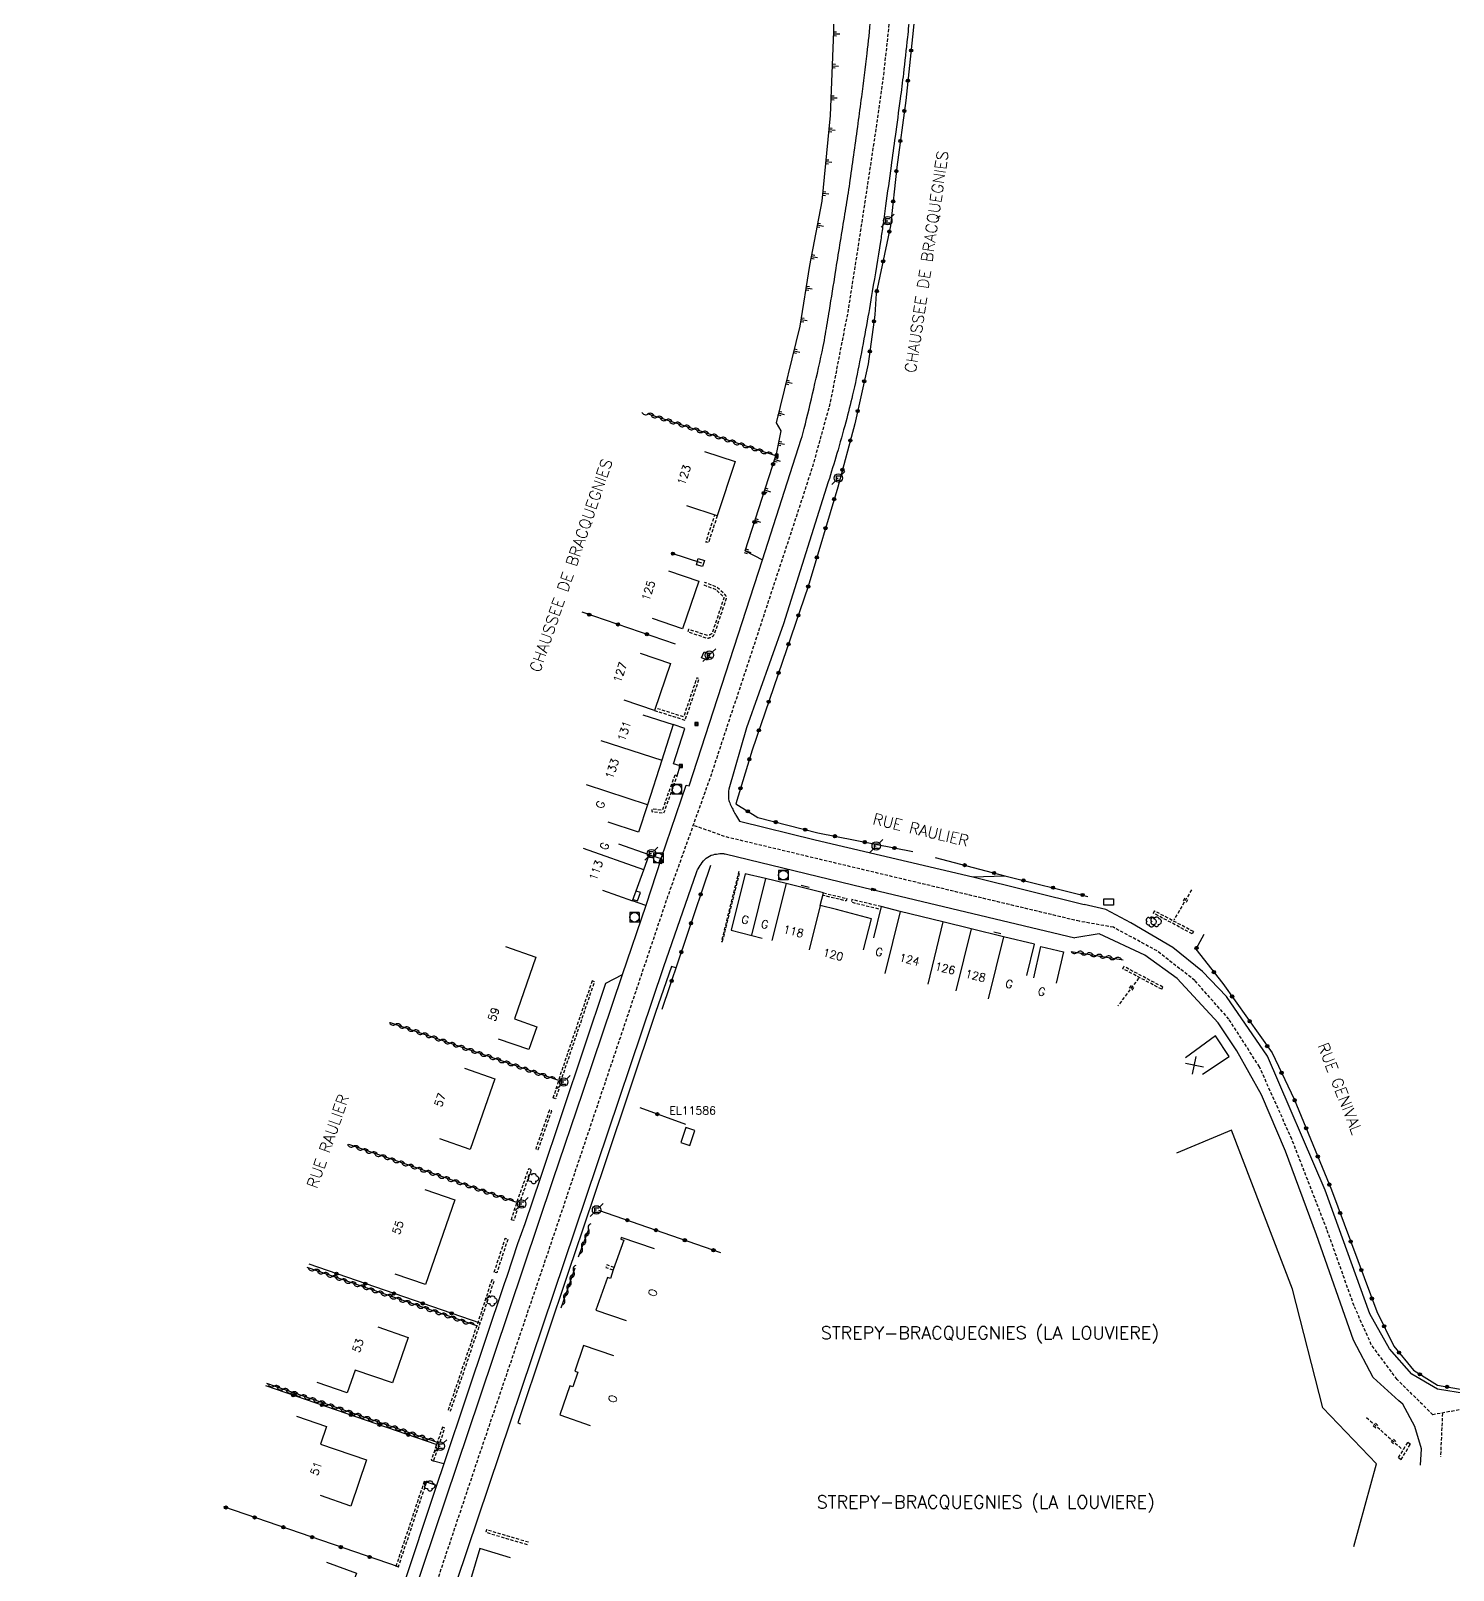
# Model space of a CAD drawing. Header units: millimetres. Extents: x 133017 to 134000, y 130000 to 131000.
# Drawn here: x 133392.3 to 133614.5, y 130226.5 to 130467 of the extents above; entities that cross this region are included whole.
import ezdxf
from ezdxf.enums import TextEntityAlignment as Align

# ---------------------------------------------------------------- set-up
doc = ezdxf.new("R2010")
doc.units = ezdxf.units.MM
doc.linetypes.add('DASHED', pattern=[0.75, 0.5, -0.25])
doc.layers.get('0').update_dxf_attribs({"linetype": 'CONTINUOUS'})
for name, color, linetype in [('W0001', 6, 'DASHED'), ('W0008', 7, 'CONTINUOUS'), ('W0100', 7, 'CONTINUOUS'), ('W0112', 1, 'DASHED'), ('W0211', 2, 'CONTINUOUS'), ('W0220', 5, 'DASHED'), ('W0300', 7, 'CONTINUOUS'), ('W0302', 3, 'CONTINUOUS'), ('W0310', 3, 'CONTINUOUS'), ('W0322', 7, 'CONTINUOUS'), ('W0330', 7, 'CONTINUOUS'), ('W0400', 7, 'CONTINUOUS'), ('W0420', 7, 'CONTINUOUS'), ('W0471', 7, 'CONTINUOUS'), ('W0980', 7, 'CONTINUOUS'), ('W0984', 7, 'CONTINUOUS'), ('W0989', 7, 'CONTINUOUS'), ('W0991', 7, 'CONTINUOUS'), ('W1102', 7, 'CONTINUOUS'), ('W1471', 7, 'CONTINUOUS')]:
    doc.layers.add(name, color=color, linetype=linetype)
doc.styles.get("Standard").update_dxf_attribs({"font": 'romans.shx', "width": 0.85})

# ---------------------------------------------------------------- blocks, each defined once
blk = doc.blocks.new('T471')
for p, q in [((-0.333334, 0.333334), (-0.333334, -0.333334)), ((-0.333334, 0.333334), (0.333334, 0.333334)), ((-0.333334, 0), (0, 0)), ((0.500001, 0.500001), (1.000002, 1.000002)), ((-0.500001, -0.500001), (-1.000002, -1.000002)), ((-0.333334, -0.333334), (0.333334, -0.333334))]:
    blk.add_line(p, q)
blk.add_ellipse((0, 0), major_axis=(0.471405, 0.471405), ratio=1, start_param=5.4977871438, end_param=11.780972451)
blk = doc.blocks.new('T300')
for p, q in [((-0.8, 0.51), (-0.86, 0.34)), ((-0.86, 0.34), (-0.86, 0.17)), ((-0.86, 0.17), (-0.74, 0.06)), ((-0.69, 0.63), (-0.8, 0.51)), ((-0.8, -0.06), (-0.74, 0.06)), ((-0.74, 0.06), (-0.69, 0.11)), ((-0.57, 0.69), (-0.69, 0.63)), ((-0.46, 0.69), (-0.57, 0.69)), ((-0.29, 0.63), (-0.46, 0.69)), ((-0.29, 0.63), (-0.17, 0.74)), ((-0.23, 0.57), (-0.29, 0.63)), ((-0.17, 0.74), (-0.06, 0.8)), ((-0.06, 0.8), (0.06, 0.8)), ((0.06, 0.8), (0.23, 0.74)), ((0.23, 0.74), (0.34, 0.63)), ((0.34, 0.63), (0.4, 0.51)), ((0.46, 0.46), (0.34, 0.46)), ((0.4, 0.51), (0.4, 0.46)), ((0.57, 0.4), (0.46, 0.46)), ((0.57, 0.4), (0.69, 0.29)), ((0.69, 0.29), (0.74, 0.17)), ((0.74, 0.06), (0.69, -0.17)), ((0.74, 0.17), (0.74, 0.06)), ((-0.8, -0.17), (-0.8, -0.06)), ((-0.8, -0.23), (-0.8, -0.17)), ((-0.74, -0.34), (-0.8, -0.23)), ((-0.69, -0.4), (-0.74, -0.34)), ((-0.51, -0.46), (-0.69, -0.4)), ((-0.4, -0.46), (-0.51, -0.46)), ((-0.4, -0.46), (-0.34, -0.46)), ((-0.34, -0.46), (-0.34, -0.4)), ((-0.34, -0.51), (-0.34, -0.46)), ((-0.29, -0.63), (-0.34, -0.51)), ((-0.17, -0.74), (-0.29, -0.63)), ((-0.06, -0.8), (-0.17, -0.74)), ((0.06, -0.8), (-0.06, -0.8)), ((0.17, -0.74), (0.06, -0.8)), ((0.23, -0.69), (0.17, -0.74)), ((0.29, -0.46), (0.23, -0.46)), ((0.29, -0.63), (0.23, -0.69)), ((0.46, -0.4), (0.29, -0.46)), ((0.34, -0.51), (0.29, -0.63)), ((0.34, -0.51), (0.34, -0.46)), ((0.57, -0.34), (0.46, -0.4)), ((0.63, -0.29), (0.57, -0.34)), ((0.69, -0.17), (0.63, -0.29))]:
    blk.add_line(p, q)
blk = doc.blocks.new('T400')
for p, q in [((-0.15, 0.3), (0.15, 0.3)), ((-0.15, -0.25), (-0.15, 0.3)), ((-0.15, 0.15), (0.15, 0.15)), ((-0.15, 0), (0.15, 0)), ((0.15, 0.3), (0.15, -0.25)), ((-0.15, -0.15), (0.15, -0.15)), ((-0.15, -0.25), (-0.15, -0.3)), ((-0.15, -0.3), (0.15, -0.3)), ((0.15, -0.3), (0.15, -0.25))]:
    blk.add_line(p, q)
blk = doc.blocks.new('T420')
for p, q in [((0.75, 0.75), (-0.75, 0.75)), ((-0.75, 0.75), (-0.75, -0.75)), ((0.75, 0.75), (0.75, -0.75)), ((0.75, -0.75), (-0.75, -0.75))]:
    blk.add_line(p, q)
blk.add_ellipse((0, 0), major_axis=(-0.53, 0.53), ratio=1, start_param=3.926991, end_param=10.210176)
blk = doc.blocks.new('t330o')
at = {"color": 0, "linetype": 'Continuous'}
for p, q in [((0.25, -0.25), (-0.25, 0.25)), ((-0.25, -0.25), (0.25, 0.25)), ((-0.25, 0.25), (-0.25, -0.25)), ((0.25, 0.25), (-0.25, 0.25)), ((0.25, -0.25), (0.25, 0.25)), ((-0.25, -0.25), (0.25, -0.25)), ((-0.25, -0.25), (-0.25, -0.25))]:
    blk.add_line(p, q, dxfattribs=at)
blk = doc.blocks.new('t112o')
at = {"color": 0, "linetype": 'Continuous'}
for p, q in [((-0.5, 0.5), (0.5, 0.5)), ((-0.5, -0.5), (-0.5, 0.5)), ((0.5, 0.5), (0.5, -0.5)), ((0.5, -0.5), (-0.5, -0.5))]:
    blk.add_line(p, q, dxfattribs=at)
blk = doc.blocks.new('t211o')
at = {"color": 0, "linetype": 'Continuous'}
for p, q in [((-0.29, 0.5), (-0.29, 0)), ((0, 1), (0, 0)), ((0.29, 0.5), (0.29, 0))]:
    blk.add_line(p, q, dxfattribs=at)
blk = doc.blocks.new('t322o')
at = {"color": 0, "linetype": 'Continuous'}
for radius in [0.25, 0.15]:
    blk.add_circle((0, 0), radius, dxfattribs=at)
blk = doc.blocks.new('t310o')
at = {"color": 0, "linetype": 'Continuous'}
for centre, start, end in [((-0.5, 0.38), 216.8699, 323.1304), ((0.5, -0.37), 36.8699, 143.1303)]:
    blk.add_arc(centre, 0.625, start, end, dxfattribs=at)
blk = doc.blocks.new('t991o')
at = {"color": 0, "linetype": 'Continuous'}
for p, q in [((-1, 1), (1, -1)), ((-1, -1), (1, 1))]:
    blk.add_line(p, q, dxfattribs=at)
blk = doc.blocks.new('T1471')
at = {"color": 0, "linetype": 'Continuous', "flags": 128}
blk.add_lwpolyline([(-0.75, -0.5), (-0.75, 0.5), (0.75, 0.5), (0.75, -0.5), (-0.75, -0.5)], dxfattribs=at)
blk = doc.blocks.new('t220o')
at = {"color": 0, "linetype": 'Continuous'}
for p, q in [((-0.25, 0.25), (0.25, 0.25)), ((-0.25, -0.25), (0.25, -0.25))]:
    blk.add_line(p, q, dxfattribs=at)

msp = doc.modelspace()

# ---------------------------------------------------------------- linework, layer by layer
at = {"layer": 'W0001'}
msp.add_line((133612.8, 130251.05), (133612.49, 130244.25), dxfattribs=at)
at = {"layer": 'W0001', "flags": 128}
for points in [[(133499.75, 130923.1), (133495.35, 130905.58), (133487.55, 130872.12), (133485.25, 130861.2), (133484.26, 130856.16), (133483.65, 130850.43), (133483.8, 130844.78), (133484.11, 130838.43), (133485.18, 130830.95), (133487.01, 130820.28), (133490.07, 130804.39), (133492.37, 130793.13), (133493.74, 130784.95), (133494.97, 130776.7), (133495.81, 130768.3), (133496.8, 130757.98), (133497.72, 130743.88), (133498.26, 130735.48), (133497.95, 130725.09), (133497.8, 130712.29), (133497.26, 130690.44), (133497.8, 130671.6), (133498.18, 130662.05), (133498.87, 130653.11), (133500.02, 130643.95), (133501.7, 130632.67), (133504.3, 130618.92), (133506.6, 130605.32), (133515.16, 130563.61), (133519.29, 130539.16), (133524.48, 130510.85), (133525.55, 130502.37), (133526.47, 130495.03), (133526.78, 130486.33), (133526.93, 130477.46), (133526.55, 130469.98), (133525.4, 130459.51), (133524.02, 130449.9), (133521.5, 130433.32), (133519.89, 130423.04), (133518.59, 130416.4), (133517.13, 130408.83), (133514.38, 130398.9), (133510.79, 130387.9), (133498.55, 130350.77), (133491.75, 130331.75), (133473.08, 130276.28), (133462.38, 130244.73), (133441.35, 130181.93), (133423.61, 130128.92), (133411.67, 130092.89), (133408.46, 130083.72), (133406.32, 130076.54), (133404.49, 130068.98), (133402.42, 130058.74), (133395.39, 130018.24), (133392.27, 130000)], [(133556.09, 130327.9), (133500.86, 130341.08), (133495.74, 130342.91)]]:
    msp.add_lwpolyline(points, dxfattribs=at)
at = {"layer": 'W0001'}
msp.add_lwpolyline([(133619.1, 130252.25), (133611.29, 130250.82), (133605.71, 130256.34), (133601.69, 130261.76), (133598.99, 130267.84), (133594.74, 130279.78), (133589.27, 130293.86), (133584.21, 130305.16), (133579.45, 130312.61), (133574.11, 130318.65), (133568.22, 130323.27), (133561.4, 130326.97), (133556.09, 130327.9)], dxfattribs=at)
at = {"layer": 'W0008'}
for p, q in [((133560.19, 130329.74), (133556.83, 130330.51)), ((133559.15, 130325.95), (133555.35, 130325.3))]:
    msp.add_line(p, q, dxfattribs=at)
at = {"layer": 'W0008', "flags": 128}
for points in [[(133488.85, 130338.31), (133490.75, 130337.71), (133494.63, 130349.17), (133495.1, 130349.04), (133506.6, 130384.37), (133512.63, 130403.23, 0.01616), (133513.09, 130404.86, 0.004292), (133514.58, 130411.07, 0.003767), (133516.06, 130417.69, 0.013074), (133516.42, 130419.61, 0.000073), (133517.02, 130423.3, -0.000045), (133517.99, 130429.33, -0.000025), (133519.37, 130437.87, 0.000057), (133519.99, 130441.7, 0.004723), (133520.29, 130443.7, 0.001072), (133521.53, 130452.54, 0.002362), (133522.07, 130456.68, 0.001442), (133522.92, 130463.48, 0.008974), (133523.48, 130468.85, 0.007461)], [(133529.52, 130469.55, -0.009691), (133529.22, 130466, -0.003106), (133528.59, 130460.32, -0.004463), (133528.09, 130456.38, -0.000206), (133527.3, 130450.52, -0.000262), (133526.67, 130445.91, -0.000281), (133525.8, 130439.65, -0.000534), (133525.34, 130436.36, -0.004947), (133525, 130434.09, -0.001435), (133523.73, 130426.3, -0.003324), (133522.81, 130421, -0.003094), (133521.75, 130415.32, -0.008503), (133520.65, 130410.12, -0.010368), (133519.59, 130405.9, -0.004731), (133518.2, 130400.96, -0.00525), (133516.85, 130396.54), (133509.85, 130374.39), (133504.1, 130358.14), (133501.31, 130348.56, 0.053158), (133501.26, 130347.2, 0.08969), (133501.45, 130346.41, 0.006135), (133501.83, 130345.6, 0.006583), (133502.2, 130344.86, 0.015286), (133502.49, 130344.34), (133502.97, 130343.57), (133514.78, 130340.62), (133539.41, 130334.85), (133556.83, 130330.51)], [(133457.12, 130219.74), (133479.02, 130284.83), (133491.18, 130320.82), (133496.25, 130335.51, -0.046661), (133496.52, 130336.1, -0.025508), (133497.15, 130337.09, -0.09446), (133498.04, 130337.94, -0.097763), (133499.14, 130338.37, -0.037654), (133500.17, 130338.49, -0.067537), (133500.75, 130338.43), (133522.43, 130333.2), (133555.35, 130325.3)]]:
    msp.add_lwpolyline(points, format="xyb", dxfattribs=at)
for points in [[(133493.24, 130350.61), (133493.73, 130352.17), (133492.69, 130352.52), (133494.45, 130358), (133492.64, 130358.65)], [(133490.75, 130337.71), (133488.33, 130330.38), (133484.66, 130319.54), (133478.44, 130301.18), (133473.83, 130287.52), (133462.35, 130253.4), (133451.73, 130221.86), (133445.19, 130202.26), (133437.05, 130178.11), (133429.56, 130155.8), (133416.99, 130118.19)], [(133486.37, 130331.33), (133487.03, 130331.09), (133487.5, 130332.38), (133486.83, 130332.61)], [(133513.89, 130333.19), (133512.64, 130333.51)], [(133488.33, 130330.38), (133486.28, 130331.09)], [(133543.82, 130325.93), (133542.71, 130326.18)], [(133493.02, 130320.65), (133492.36, 130320.84), (133489.88, 130313.67), (133481.93, 130290.02), (133477.08, 130275.65), (133476.59, 130274.15), (133468.36, 130249.57), (133468.75, 130249.42)], [(133484.66, 130319.54), (133482.06, 130318.18), (133471.9, 130287.87), (133469.43, 130280.65), (133468.31, 130277.54), (133466.65, 130272.42), (133466.24, 130271.27), (133460.39, 130253.86), (133456.8, 130243.15), (133455.66, 130239.78), (133450.13, 130223.14), (133443.24, 130202.83), (133434.94, 130178.02), (133427.7, 130156.27), (133415.1, 130118.75)], [(133456.8, 130243.15), (133455.2, 130243.58)], [(133455.66, 130239.78), (133454.1, 130240.28)]]:
    msp.add_lwpolyline(points, dxfattribs=at)
at = {"layer": 'W0008'}
for points in [[(133616.54, 130254.07), (133612.02, 130254.79), (133608.02, 130257.14), (133604.51, 130261.11), (133601.45, 130266.57), (133594.49, 130285.89), (133585.45, 130306.82), (133579.07, 130316.16), (133575.34, 130320.07), (133570.66, 130323.79), (133564.1, 130327.66), (133560.19, 130329.74)], [(133609.35, 130242.96), (133609.53, 130245.5), (133608.47, 130248.98), (133606.61, 130252.47), (133605.98, 130253), (133601.97, 130256.64), (133598.88, 130262.49), (133593.11, 130278.91), (133588.28, 130292.01), (133584.51, 130300.77), (133580.68, 130307.69), (133577.78, 130312.06), (133571.36, 130318.95), (133566.28, 130322.6), (133559.15, 130325.95)]]:
    msp.add_lwpolyline(points, dxfattribs=at)
at = {"layer": 'W0100', "flags": 128}
for points in [[(133497.54, 130401.29), (133502.29, 130399.73), (133499.51, 130391.24), (133494.75, 130392.8)], [(133491.89, 130382.63), (133496.63, 130381.02), (133494.1, 130373.6), (133489.37, 130375.22)], [(133487.47, 130369.8), (133492.2, 130368.17), (133489.68, 130360.85), (133484.95, 130362.47)], [(133487.88, 130360.17), (133492.64, 130358.65), (133490.85, 130353.06), (133488.59, 130346.11), (133487.2, 130341.83), (133482.45, 130343.37)], [(133481.58, 130332.77), (133486.28, 130331.09), (133488.02, 130335.93), (133488.85, 130338.31), (133484.14, 130339.97)], [(133522.35, 130323.46), (133523.61, 130328.3), (133518.15, 130329.72), (133515.59, 130330.39), (133516.1, 130332.34), (133510.26, 130333.79), (133507.06, 130334.58), (133503.89, 130335.34), (133501.69, 130326.5), (133506.54, 130325.29)], [(133547.89, 130319.45), (133549.08, 130324.31), (133544.23, 130325.49), (133539.16, 130326.74), (133534.77, 130327.81), (133528.07, 130329.45), (133525.12, 130330.19), (133523.91, 130325.33)], [(133466.45, 130323.94), (133471.17, 130322.3), (133467.83, 130312.65), (133471.32, 130311.44), (133470.08, 130307.85), (133465.35, 130309.49)], [(133548.94, 130319.08), (133550.08, 130323.95), (133553.59, 130323.13), (133552.45, 130318.26)], [(133460.03, 130304.95), (133464.76, 130303.31), (133460.91, 130292.26), (133456.19, 130293.9)], [(133453.81, 130286.03), (133458.53, 130284.38), (133453.93, 130271.16), (133449.21, 130272.8)], [(133489.71, 130276.72), (133484.52, 130278.53), (133484.44, 130278.26), (133484.89, 130278.1), (133483.27, 130273.44), (133483.27, 130273.44), (133482.81, 130272.12), (133482.34, 130272.28), (133480.56, 130267.18), (133485.27, 130265.53)], [(133446.5, 130264.55), (133451.22, 130262.91), (133448.75, 130255.78), (133442.94, 130257.79), (133441.7, 130254.23), (133436.98, 130255.86)], [(133483.34, 130260), (133478.61, 130261.62), (133477.26, 130257.65), (133477.74, 130257.49), (133476.95, 130255.17), (133476.47, 130255.33), (133474.9, 130250.78), (133479.63, 130249.16)], [(133433.76, 130250.59), (133438.48, 130248.97), (133437.54, 130246.24), (133444.73, 130243.76), (133442.25, 130236.55), (133437.52, 130238.18)], [(133467.21, 130228.48), (133462.42, 130229.91), (133459.5, 130220.15), (133464.31, 130218.77)], [(133438.44, 130227.79), (133443.14, 130226.07), (133441, 130220.2), (133437.17, 130221.6), (133434.52, 130214.34), (133429.82, 130216.05)]]:
    msp.add_lwpolyline(points, dxfattribs=at)
at = {"layer": 'W0100'}
msp.add_lwpolyline([(133575.31, 130304.04), (133579.49, 130306.79), (133577.36, 130310.01), (133572.67, 130306.57)], dxfattribs=at)
at = {"layer": 'W0100', "flags": 128}
msp.add_lwpolyline([(133495.23, 130292.9), (133495.98, 130295.21), (133494.58, 130295.67), (133493.83, 130293.35)], close=True, dxfattribs=at)
at = {"layer": 'W0112'}
for p, q in [((133573.71, 130325.94), (133567.63, 130329.18)), ((133573.9, 130326.29), (133573.71, 130325.94)), ((133562.86, 130320.5), (133563.04, 130320.84)), ((133568.94, 130317.28), (133562.86, 130320.5)), ((133606.34, 130243.82), (133607.8, 130246.2)), ((133605.94, 130244.13), (133606.34, 130243.82))]:
    msp.add_line(p, q, dxfattribs=at)
at = {"layer": 'W0112', "flags": 128}
for points in [[(133499.51, 130391.24), (133498.13, 130387.03), (133497.75, 130387.15), (133499.12, 130391.37)], [(133489.68, 130360.85), (133494.5, 130359.33), (133496.7, 130365.8), (133496.32, 130365.93), (133494.25, 130359.83), (133489.81, 130361.23)], [(133516.1, 130332.34), (133519.73, 130331.47), (133519.64, 130331.09), (133516, 130331.95)], [(133525.12, 130330.19), (133520.54, 130331.29), (133520.45, 130330.9), (133525.03, 130329.8)], [(133483.4, 130273.81), (133482.25, 130274.21), (133482.12, 130273.84), (133483.27, 130273.44)], [(133470.01, 130230.89), (133463.45, 130232.85), (133463.33, 130232.47), (133469.9, 130230.51)]]:
    msp.add_lwpolyline(points, dxfattribs=at)
msp.add_lwpolyline([(133497.4, 130380.46), (133499.27, 130379.74), (133500.45, 130378.62, -0.056827), (133500.5, 130378.56, -0.055819), (133500.54, 130378.48, -0.088907), (133500.55, 130378.44, -0.083036), (133500.54, 130378.37), (133498.72, 130372.96, -0.061351), (133498.68, 130372.89, -0.049105), (133498.59, 130372.78, -0.079601), (133498.55, 130372.74, -0.036356), (133498.24, 130372.61, -0.025809), (133497.97, 130372.53), (133495.04, 130373.51), (133494.91, 130373.13), (133497.91, 130372.13, 0.1355), (133498, 130372.12, 0.031513), (133498.37, 130372.23, 0.036356), (133498.74, 130372.39, 0.079601), (133498.88, 130372.5, 0.049105), (133499.02, 130372.67, 0.061351), (133499.09, 130372.83), (133500.92, 130378.24, 0.083036), (133500.95, 130378.44, 0.088907), (133500.92, 130378.62, 0.055819), (133500.84, 130378.78, 0.056827), (133500.72, 130378.91), (133499.49, 130380.08), (133497.55, 130380.83)], format="xyb", close=True, dxfattribs=at)
for points in [[(133492.87, 130350.74), (133490.91, 130345.25), (133489.32, 130345.44), (133489.27, 130345.04), (133491.18, 130344.82), (133493.24, 130350.61)], [(133500.33, 130324.72), (133503.03, 130335.57), (133502.85, 130335.61), (133500.16, 130324.76)], [(133479.96, 130318.59), (133474.73, 130303.15), (133475.11, 130303.02), (133480.34, 130318.46)], [(133473.88, 130300.31), (133474.76, 130303.01), (133475.14, 130302.89), (133474.26, 130300.18)], [(133473.28, 130298.4), (133471.15, 130292.38), (133471.53, 130292.25), (133473.65, 130298.27)], [(133467.34, 130281.28), (133468.22, 130284.01), (133470.09, 130289.3), (133470.47, 130289.16), (133468.6, 130283.88), (133467.72, 130281.16)], [(133464.67, 130273.1), (133466.4, 130278.38), (133466.78, 130278.25), (133465.05, 130272.97)], [(133464.29, 130271.91), (133462.11, 130265.24), (133457.47, 130251.56), (133457.85, 130251.43), (133462.49, 130265.12), (133464.67, 130271.79)], [(133456.58, 130248.86), (133454.82, 130243.71), (133455.2, 130243.58), (133456.96, 130248.73)], [(133453.73, 130240.4), (133449.32, 130227.18), (133449.7, 130227.05), (133454.1, 130240.28)]]:
    msp.add_lwpolyline(points, close=True, dxfattribs=at)
at = {"layer": 'W0112'}
for points in [[(133573.9, 130326.29), (133567.82, 130329.52), (133567.63, 130329.18)], [(133568.94, 130317.28), (133569.12, 130317.62), (133563.04, 130320.84)], [(133605.94, 130244.13), (133607.4, 130246.51), (133607.8, 130246.2)]]:
    msp.add_lwpolyline(points, dxfattribs=at)
at = {"layer": 'W0211', "flags": 128}
msp.add_lwpolyline([(133500.01, 130625.27), (133501.8, 130609.43), (133507.33, 130575.89), (133509.88, 130554.68), (133512.4, 130536.43), (133515.87, 130509.73, -0.001045), (133517.41, 130497.68, -0.033811), (133517.99, 130487.51, -0.003157), (133517.63, 130465.59), (133517.16, 130453.8), (133515.82, 130440.4), (133513.94, 130430.36), (133512.41, 130420.85), (133508.69, 130405.79), (133509.43, 130404.54), (133508.64, 130400.6)], format="xyb", dxfattribs=at)
for points in [[(133503.86, 130385.75), (133506.6, 130384.37)], [(133539.41, 130334.85), (133544.44, 130335)]]:
    msp.add_lwpolyline(points, dxfattribs=at)
at = {"layer": 'W0220'}
for p, q in [((133573.6, 130332.81), (133570.84, 130328.11)), ((133565.34, 130319.01), (133562.1, 130314.7)), ((133600.95, 130250.39), (133606.57, 130245.37))]:
    msp.add_line(p, q, dxfattribs=at)
at = {"layer": 'W0302'}
msp.add_lwpolyline([(133598.96, 130230.21), (133602.49, 130243.14), (133594.13, 130251.91), (133589.39, 130270.44), (133579.87, 130295.27), (133571.25, 130291.7)], dxfattribs=at)
at = {"layer": 'W0310'}
msp.add_line((133554.78, 130323.2), (133562.9, 130321.89), dxfattribs=at)
at = {"layer": 'W0310', "flags": 128}
for points in [[(133508.64, 130400.6), (133488.59, 130407.19)], [(133474.76, 130303.01), (133448.48, 130312.06)], [(133468.21, 130283.96), (133441.93, 130293.01)], [(133477.85, 130275.5), (133479.46, 130279.8)], [(133462.09, 130264.63), (133435.42, 130273.81)], [(133475.13, 130267.51), (133477.31, 130273.79)], [(133455.8, 130246.5), (133429.12, 130255.68)]]:
    msp.add_lwpolyline(points, dxfattribs=at)
at = {"layer": 'W0322', "flags": 128}
for points in [[(133527.81, 130511.17), (133528.95, 130504.56), (133530.23, 130495.11), (133530.96, 130485.5), (133530.96, 130475.25), (133530.03, 130466.06), (133528.96, 130456.13), (133527.55, 130445.7), (133526.59, 130436.55), (133524.35, 130425.97), (133524.13, 130422.64), (133523.08, 130414.99), (133521.01, 130405.63), (133518.32, 130395.71), (133513.72, 130380.19), (133504.94, 130354.63), (133502.39, 130346.25), (133505.84, 130344.12), (133515.24, 130341.71), (133530.06, 130338.78)], [(133503.86, 130385.75), (133508.64, 130400.6)], [(133497.11, 130383.86), (133492.33, 130385.42)], [(133493, 130371.21), (133478.41, 130376.18)], [(133533.56, 130337.88), (133544.44, 130335), (133557.39, 130331.8)], [(133498.43, 130336.6), (133490.87, 130314.12)], [(133494.62, 130296.15), (133487.47, 130298.75)], [(133480.97, 130282.78), (133500, 130276.14)], [(133462.49, 130265.12), (133435.76, 130274.32)], [(133455.73, 130246.14), (133429.01, 130255.34)], [(133449.7, 130227.05), (133422.44, 130236.43)]]:
    msp.add_lwpolyline(points, dxfattribs=at)
at = {"layer": 'W0322'}
msp.add_lwpolyline([(133575.5, 130325.83), (133574.29, 130323.55), (133578.49, 130318.21), (133586.2, 130307.33), (133589.64, 130300.12), (133595.45, 130285.97), (133602.54, 130266.93), (133605.22, 130261.51), (133608.26, 130257.77), (133612.04, 130255.44), (133616.5, 130254.68), (133621.31, 130256.27), (133626.55, 130258.95), (133633.7, 130264.82), (133644.37, 130274.45), (133650.31, 130279.78), (133656.88, 130284.98), (133670.89, 130294.06), (133679.28, 130297.93), (133697.98, 130305.62)], dxfattribs=at)
at = {"layer": 'W1102', "flags": 128}
for points in [[(133481.34, 130356.13), (133490.85, 130353.06)], [(133488.59, 130346.11), (133479.08, 130349.2)], [(133488.02, 130335.93), (133478.59, 130339.27)], [(133507.06, 130334.58), (133504.84, 130325.72)], [(133510.26, 130333.79), (133508.04, 130324.92)], [(133515.59, 130330.39), (133513.86, 130323.46)], [(133528.07, 130329.45), (133525.67, 130319.74)], [(133534.77, 130327.81), (133532.39, 130318.1)], [(133539.16, 130326.74), (133536.78, 130317.02)], [(133544.23, 130325.49), (133541.85, 130315.78)]]:
    msp.add_lwpolyline(points, dxfattribs=at)

# ---------------------------------------------------------------- block references
at = {"layer": 'W0112'}
for p, rotation in [((133496.87, 130383.93), 72.53731771163238), ((133497.72, 130369.34), 67.98482562518019)]:
    msp.add_blockref('t112o', p, dxfattribs=dict(at, rotation=rotation))
at = {"layer": 'W0211'}
for p, rotation in [((133517.65, 130466.5), 268.7173718908907), ((133517.46, 130461.5), 267.7112909462938), ((133517.26, 130456.51), 267.7112909463677), ((133516.93, 130451.52), 264.2918648090773), ((133516.43, 130446.54), 264.2918648090691), ((133515.93, 130441.57), 264.2918648090512), ((133515.11, 130436.64), 259.4238172137867), ((133514.2, 130431.72), 259.4238172138693), ((133513.37, 130426.79), 260.8228906818761), ((133512.57, 130421.86), 260.8228906818864), ((133511.45, 130416.99), 256.1478552977256), ((133510.26, 130412.13), 256.1478552978285), ((133509.06, 130407.28), 256.147855297699), ((133509.03, 130402.56), 258.7404759620117), ((133508.46, 130400.03), 252.1532992491274), ((133506.92, 130395.27), 252.1532992490818), ((133505.39, 130390.51), 252.1532992489609), ((133503.86, 130385.75), 252.1532992491781)]:
    msp.add_blockref('t211o', p, dxfattribs=dict(at, rotation=rotation))
at = {"layer": 'W0220'}
for p, rotation in [((133572.65, 130331.19), 239.5823559914096), ((133564.21, 130317.51), 233.0684172421581), ((133602.35, 130249.14), 318.214176037953), ((133605.15, 130246.64), 318.214176037953), ((133605.15, 130246.64), 318.214176037953), ((133605.15, 130246.64), 318.214176037953), ((133605.15, 130246.64), 318.214176037953), ((133605.15, 130246.64), 318.214176037953), ((133605.15, 130246.64), 318.214176037953)]:
    msp.add_blockref('t220o', p, dxfattribs=dict(at, rotation=rotation))
at = {"layer": 'W0300'}
for p in [(133567.35, 130327.78), (133568.12, 130327.82), (133470.83, 130287.69), (133464.35, 130268.58), (133454.63, 130239.68)]:
    msp.add_blockref('T300', p, dxfattribs=at)
at = {"layer": 'W0310'}
for p, rotation in [((133488.69, 130407.15), 161.8275155073722), ((133490.11, 130406.68), 161.8275155073722), ((133491.54, 130406.22), 161.8275155073722), ((133492.97, 130405.75), 161.8275155073722), ((133494.39, 130405.28), 161.8275155073722), ((133495.82, 130404.81), 161.8275155073722), ((133497.24, 130404.35), 161.8275155073722), ((133498.67, 130403.88), 161.8275155073722), ((133500.09, 130403.41), 161.8275155073722), ((133501.52, 130402.94), 161.8275155073722), ((133502.94, 130402.47), 161.8275155073722), ((133504.37, 130402.01), 161.8275155073722), ((133505.79, 130401.54), 161.8275155073722), ((133507.22, 130401.07), 161.8275155073722), ((133555.77, 130323.04), 350.7884396134202), ((133557.25, 130322.8), 350.7884396134202), ((133558.73, 130322.56), 350.7884396134202), ((133560.21, 130322.32), 350.7884396134202), ((133561.69, 130322.08), 350.7884396134202), ((133449.23, 130311.8), 161.0033131232694), ((133450.65, 130311.32), 161.0033131232694), ((133452.07, 130310.83), 161.0033131232694), ((133453.48, 130310.34), 161.0033131232694), ((133454.9, 130309.85), 161.0033131232694), ((133456.32, 130309.36), 161.0033131232694), ((133457.74, 130308.87), 161.0033131232694), ((133459.16, 130308.39), 161.0033131232694), ((133460.58, 130307.9), 161.0033131232694), ((133461.99, 130307.41), 161.0033131232694), ((133463.41, 130306.92), 161.0033131232694), ((133464.83, 130306.43), 161.0033131232694), ((133466.25, 130305.94), 161.0033131232694), ((133467.67, 130305.46), 161.0033131232694), ((133469.09, 130304.97), 161.0033131232694), ((133470.5, 130304.48), 161.0033131232694), ((133471.92, 130303.99), 161.0033131232694), ((133473.34, 130303.5), 161.0033131232694), ((133442.68, 130292.75), 161.0033131232694), ((133444.1, 130292.26), 161.0033131232694), ((133445.51, 130291.78), 161.0033131232694), ((133446.93, 130291.29), 161.0033131232694), ((133448.35, 130290.8), 161.0033131232694), ((133449.77, 130290.31), 161.0033131232694), ((133451.19, 130289.82), 161.0033131232694), ((133452.6, 130289.34), 161.0033131232694), ((133454.02, 130288.85), 161.0033131232694), ((133455.44, 130288.36), 161.0033131232694), ((133456.86, 130287.87), 161.0033131232694), ((133458.28, 130287.38), 161.0033131232694), ((133459.7, 130286.89), 161.0033131232694), ((133461.11, 130286.41), 161.0033131232694), ((133462.53, 130285.92), 161.0033131232694), ((133463.95, 130285.43), 161.0033131232694), ((133465.37, 130284.94), 161.0033131232694), ((133466.79, 130284.45), 161.0033131232694), ((133479.43, 130279.72), 69.4600201235825), ((133478.38, 130276.91), 69.4600201235825), ((133478.91, 130278.31), 69.4600201235825), ((133436.56, 130273.42), 161.0033131232809), ((133437.98, 130272.93), 161.0033131232809), ((133439.4, 130272.44), 161.0033131232809), ((133440.81, 130271.95), 161.0033131232809), ((133476.6, 130271.76), 70.84743062064358), ((133477.09, 130273.17), 70.84743062064358), ((133442.23, 130271.46), 161.0033131232809), ((133443.65, 130270.97), 161.0033131232809), ((133445.07, 130270.49), 161.0033131232809), ((133446.49, 130270), 161.0033131232809), ((133447.91, 130269.51), 161.0033131232809), ((133476.11, 130270.34), 70.84743062064358), ((133449.32, 130269.02), 161.0033131232809), ((133450.74, 130268.53), 161.0033131232809), ((133452.16, 130268.05), 161.0033131232809), ((133453.58, 130267.56), 161.0033131232809), ((133455, 130267.07), 161.0033131232809), ((133475.62, 130268.92), 70.84743062064358), ((133456.42, 130266.58), 161.0033131232809), ((133457.83, 130266.09), 161.0033131232809), ((133459.25, 130265.6), 161.0033131232809), ((133460.67, 130265.12), 161.0033131232809), ((133430.27, 130255.29), 161.0033131232809), ((133431.69, 130254.8), 161.0033131232809), ((133433.11, 130254.31), 161.0033131232809), ((133434.52, 130253.82), 161.0033131232809), ((133435.94, 130253.34), 161.0033131232809), ((133437.36, 130252.85), 161.0033131232809), ((133438.78, 130252.36), 161.0033131232809), ((133440.2, 130251.87), 161.0033131232809), ((133441.62, 130251.38), 161.0033131232809), ((133443.03, 130250.9), 161.0033131232809), ((133444.45, 130250.41), 161.0033131232809), ((133445.87, 130249.92), 161.0033131232809), ((133447.29, 130249.43), 161.0033131232809), ((133448.71, 130248.94), 161.0033131232809), ((133450.13, 130248.45), 161.0033131232809), ((133451.54, 130247.97), 161.0033131232809), ((133452.96, 130247.48), 161.0033131232809), ((133454.38, 130246.99), 161.0033131232809)]:
    msp.add_blockref('t310o', p, dxfattribs=dict(at, rotation=rotation))
at = {"layer": 'W0322'}
for p, rotation in [((133529.8, 130463.94), 263.8458276857865), ((133529.29, 130459.22), 263.8458276857865), ((133528.74, 130454.5), 262.3142031553001), ((133528.1, 130449.79), 262.3142031553001), ((133527.48, 130445.08), 264.0375830588729), ((133526.99, 130440.36), 264.0375830588729), ((133526.4, 130435.65), 258.0557868396964), ((133525.42, 130431), 258.0557868396964), ((133524.44, 130426.35), 258.0557868396964), ((133523.99, 130421.63), 262.1885396080147), ((133523.34, 130416.92), 262.1885396080147), ((133522.47, 130412.26), 257.5151881068019), ((133521.45, 130407.62), 257.5151881068019), ((133520.3, 130403.01), 254.8608196584734), ((133508.23, 130399.31), 72.15329924905859), ((133519.06, 130398.43), 254.8608196584734), ((133506.77, 130394.79), 72.15329924905859), ((133517.77, 130393.86), 253.4831521526798), ((133505.32, 130390.27), 72.15329924905859), ((133516.42, 130389.3), 253.4831521526798), ((133492.59, 130385.34), 161.8275155073739), ((133515.07, 130384.75), 253.4831521526798), ((133513.72, 130380.19), 253.4831521526798), ((133479.51, 130375.81), 161.2007757936222), ((133512.18, 130375.7), 251.051554818014), ((133484.01, 130374.28), 161.2007757936222), ((133488.51, 130372.75), 161.2007757936222), ((133510.64, 130371.21), 251.051554818014), ((133509.09, 130366.72), 251.051554818014), ((133507.55, 130362.22), 251.051554818014), ((133506.01, 130357.73), 251.051554818014), ((133504.51, 130353.22), 253.0423495629368), ((133503.13, 130348.68), 253.0423495629368), ((133504.27, 130345.09), 328.3737652059043), ((133508.65, 130343.4), 345.6408767889364), ((133513.25, 130342.22), 345.6408767889364), ((133517.89, 130341.19), 348.8079179958763), ((133522.55, 130340.27), 348.8079179958763), ((133527.21, 130339.35), 348.8079179958763), ((133538.15, 130336.67), 345.200364587512), ((133542.75, 130335.45), 345.200364587512), ((133547.35, 130334.29), 346.1175402941587), ((133551.96, 130333.15), 346.1175402941587), ((133496.91, 130332.1), 251.4311171686317), ((133556.57, 130332.01), 346.1175402941587), ((133495.4, 130327.6), 251.4311171686317), ((133493.89, 130323.09), 251.4311171686317), ((133574.39, 130323.73), 242.1835525979207), ((133492.38, 130318.59), 251.4311171686317), ((133577.1, 130319.97), 308.1852041229072), ((133579.94, 130316.16), 305.3143975776961), ((133582.68, 130312.29), 305.3143975776961), ((133585.43, 130308.41), 305.3143975776961), ((133587.67, 130304.24), 295.4998337116358), ((133589.71, 130299.95), 292.3411550398654), ((133490.15, 130297.77), 160.0454714052016), ((133591.51, 130295.56), 292.3411550398654), ((133593.32, 130291.16), 292.3411550398654), ((133595.12, 130286.77), 292.3411550398654), ((133596.81, 130282.33), 290.4232985852566), ((133485.46, 130281.21), 340.7761640636237), ((133489.94, 130279.65), 340.7761640636237), ((133494.43, 130278.08), 340.7761640636237), ((133598.46, 130277.88), 290.4232985852566), ((133498.91, 130276.52), 340.7761640636237), ((133440.03, 130272.85), 161.0033131232696), ((133600.12, 130273.43), 290.4232985852566), ((133444.52, 130271.3), 161.0033131232696), ((133449.01, 130269.76), 161.0033131232696), ((133453.5, 130268.21), 161.0033131232696), ((133601.78, 130268.97), 290.4232985852566), ((133457.99, 130266.66), 161.0033131232696), ((133603.68, 130264.63), 296.2938389090353), ((133606.02, 130260.52), 309.0984920964935), ((133609.28, 130257.14), 328.3645663726103), ((133433.27, 130253.87), 161.0033131232696), ((133613.53, 130255.18), 350.2855999199668), ((133437.76, 130252.33), 161.0033131232696), ((133442.26, 130250.78), 161.0033131232696), ((133446.75, 130249.24), 161.0033131232696), ((133451.24, 130247.69), 161.0033131232696), ((133422.75, 130236.33), 161.0033131233052), ((133427.24, 130234.78), 161.0033131233052), ((133431.73, 130233.24), 161.0033131233052), ((133436.22, 130231.69), 161.0033131233052), ((133440.71, 130230.14), 161.0033131233052), ((133445.2, 130228.6), 161.0033131233052)]:
    msp.add_blockref('t322o', p, dxfattribs=dict(at, rotation=rotation))
at = {"layer": 'W0330'}
for p in [(133508.79, 130400.62), (133496.26, 130358.73), (133493.83, 130352.17)]:
    msp.add_blockref('t330o', p, dxfattribs=at)
at = {"layer": 'W0400'}
for p, rotation in [((133490.66, 130337.21), 169.5046358321183), ((133523.89, 130332.86), 256.966293936056)]:
    msp.add_blockref('T400', p, dxfattribs=dict(at, rotation=rotation))
at = {"layer": 'W0420'}
for p in [(133493.19, 130348.51), (133490.3, 130337.79), (133509.83, 130335.11), (133486.58, 130328.54)]:
    msp.add_blockref('T420', p, dxfattribs=at)
at = {"layer": 'W0471'}
for p in [(133526.14, 130437.35), (133518.42, 130397.15), (133498.27, 130369.48), (133524.35, 130339.67), (133489.22, 130338.47), (133475.52, 130302.8), (133468.96, 130283.74), (133480.66, 130282.81), (133456.24, 130245.92)]:
    msp.add_blockref('T471', p, dxfattribs=at)
at = {"layer": 'W0991', "rotation": 123.3981433357804}
msp.add_blockref('t991o', (133574.06, 130305.4), dxfattribs=at)
at = {"layer": 'W1471'}
msp.add_blockref('T1471', (133560.65, 130330.93), dxfattribs=at)

# ---------------------------------------------------------------- texts
at = {"layer": 'W0980'}
for p in [(133542.1, 130263.47), (133541.45, 130237.05)]:
    msp.add_text('STREPY-BRACQUEGNIES (LA LOUVIERE)', height=2, dxfattribs=at).set_placement(p, align=Align.MIDDLE)
at = {"layer": 'W0984'}
msp.add_text('EL11586', height=1.25, dxfattribs=at).set_placement((133495.67, 130298.34), align=Align.MIDDLE)
at = {"layer": 'W0989'}
for s, rotation, p in [('CHAUSSEE DE BRACQUEGNIES', 81.5685, (133532.29, 130430.92)), ('CHAUSSEE DE BRACQUEGNIES', 71.0312, (133476.73, 130383.47)), ('RUE RAULIER', 346.5835, (133531.32, 130342.19)), ('RUE GENIVAL', 291.2555, (133596.81, 130301.79)), ('RUE RAULIER', 70.8246, (133438.67, 130293.54))]:
    msp.add_text(s, height=1.75, rotation=rotation, dxfattribs=at).set_placement(p, align=Align.MIDDLE)
at = {"layer": 'W0991'}
for s, rotation, p in [('123', 71.2008, (133494.32, 130397.64)), ('125', 71.2008, (133488.74, 130379.57)), ('127', 71.0312, (133484.32, 130366.79)), ('131', 72.0133, (133484.97, 130357.63)), ('133', 72.0133, (133483.08, 130351.74)), ('G', 72.0133, (133481.24, 130346.13)), ('G', 70.3333, (133481.89, 130339.64)), ('113', 70.3333, (133480.56, 130335.86)), ('G', 346.1307, (133503.87, 130328.15)), ('G', 346.1307, (133506.93, 130327.44)), ('118', 346.1307, (133511.42, 130326.33)), ('120', 346.1307, (133517.61, 130322.7)), ('G', 346.1307, (133524.8, 130323.11)), ('124', 346.1307, (133529.54, 130321.92)), ('126', 346.1307, (133535.1, 130320.55)), ('128', 346.1307, (133539.85, 130319.4)), ('G', 346.1307, (133545.11, 130318.11)), ('G', 346.1307, (133550.19, 130316.92)), ('59', 70.8662, (133464.58, 130313.37)), ('57', 70.8662, (133456.2, 130300.01)), ('55', 70.9162, (133449.62, 130280.07)), ('O', 70.9162, (133489.42, 130269.88)), ('53', 70.9162, (133443.37, 130261.63)), ('O', 70.9162, (133483.18, 130253.31)), ('51', 70.9162, (133436.84, 130242.43))]:
    msp.add_text(s, height=1.25, rotation=rotation, dxfattribs=at).set_placement(p, align=Align.MIDDLE)

doc.saveas('drawing.dxf')
